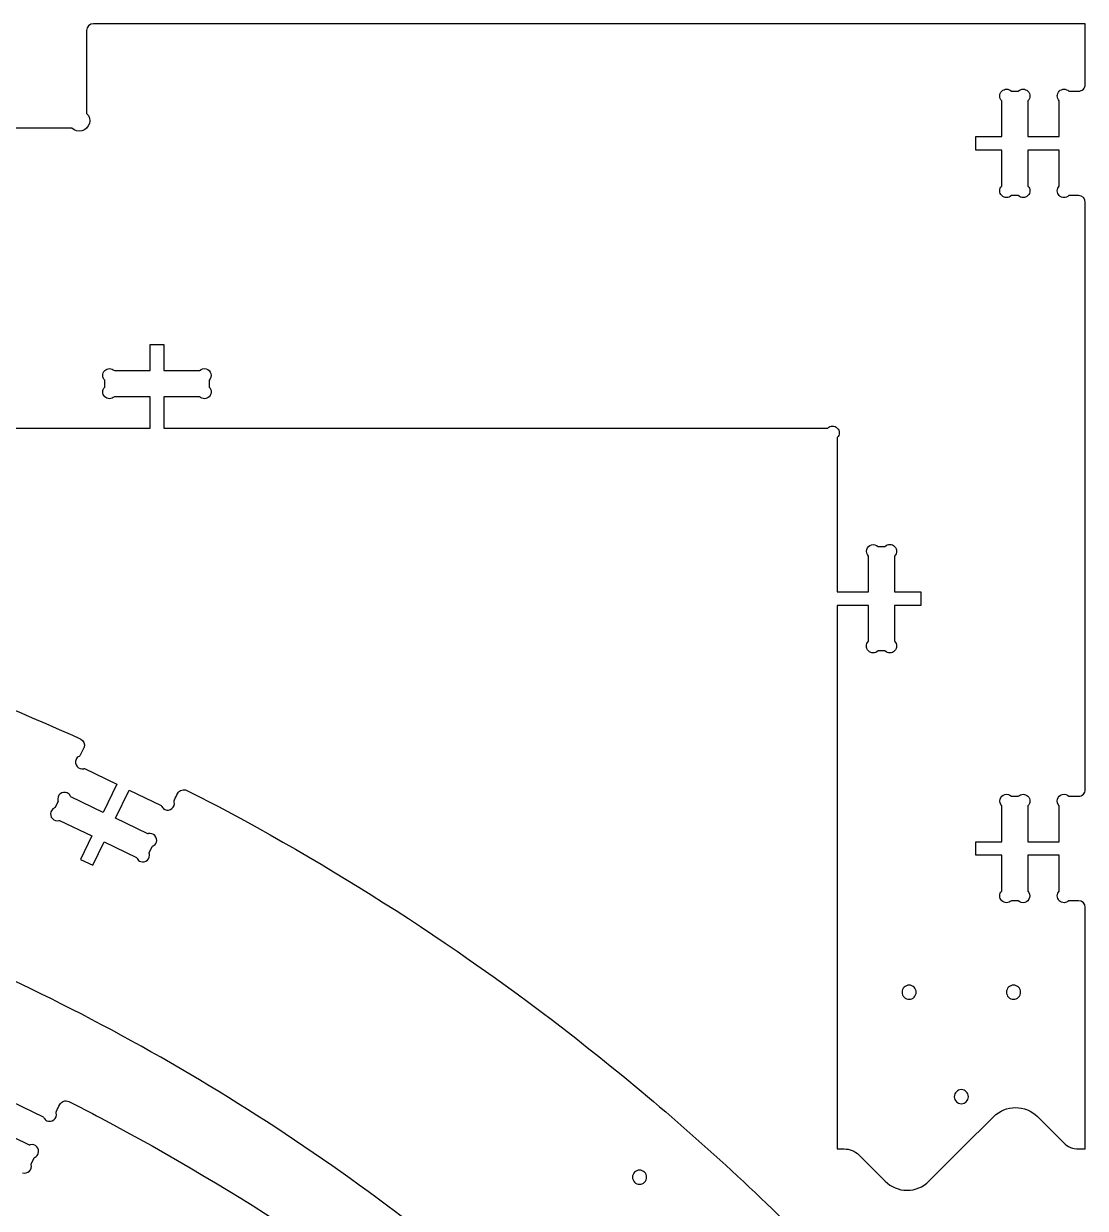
# Model space of a CAD drawing. Extents: x 1.2 to 94.8, y 1.3 to 46.7.
# Drawn here: x 74.45 to 94.78, y 24 to 46.68 of the extents above; entities that cross this region are included whole.
import ezdxf

# ---------------------------------------------------------------- set-up
doc = ezdxf.new("R2010")
doc.units = 0
doc.layers.add('THRUCUT_HOLES', color=150, linetype='CONTINUOUS')
doc.layers.add('THRUCUT_LARGE_PARTS', color=18, linetype='CONTINUOUS')

msp = doc.modelspace()

# ---------------------------------------------------------------- linework, layer by layer
at = {"layer": 'THRUCUT_HOLES'}
for points in [[(91.404, 28.002, 0.414214), (91.539, 28.137, 0.414214), (91.404, 28.272, 0.414214), (91.269, 28.137, 0.414214)], [(93.404, 28.002, 0.414214), (93.539, 28.137, 0.414214), (93.404, 28.272, 0.414214), (93.269, 28.137, 0.414214)], [(92.404, 26.002, 0.414214), (92.539, 26.137, 0.414214), (92.404, 26.272, 0.414214), (92.269, 26.137, 0.414214)], [(86.337, 24.5, 0.414214), (86.337, 24.691, 0.414214), (86.146, 24.691, 0.414214), (86.146, 24.5, 0.414214)]]:
    msp.add_lwpolyline(points, format="xyb", close=True, dxfattribs=at)
at = {"layer": 'THRUCUT_LARGE_PARTS'}
for points in [[(73.399, 38.94), (76.869, 38.94), (76.868, 39.54), (76.182, 39.54, -1), (75.998, 39.724), (75.998, 39.856, -1), (76.182, 40.04), (76.868, 40.04), (76.868, 40.54), (77.128, 40.54), (77.128, 40.04), (77.815, 40.04, -1), (77.998, 39.856), (77.998, 39.724, -1), (77.815, 39.54), (77.128, 39.54), (77.128, 38.94), (89.845, 38.94, -1), (90.029, 38.756), (90.029, 35.803), (90.626, 35.803), (90.626, 36.489, -1), (90.809, 36.673), (90.942, 36.673, -1), (91.126, 36.489), (91.126, 35.803), (91.626, 35.803), (91.626, 35.543), (91.126, 35.543), (91.126, 34.857, -1), (90.942, 34.673), (90.809, 34.673, -1), (90.626, 34.857), (90.626, 35.543), (90.029, 35.543), (90.029, 25.137), (90.162, 25.137, -0.198856), (90.442, 25.022), (90.945, 24.519, 0.414214), (91.784, 24.518), (92.404, 25.137), (93.024, 25.756, -0.414214), (93.863, 25.756), (94.366, 25.252, 0.198856), (94.646, 25.137), (94.779, 25.137), (94.779, 29.76, 0.414211), (94.649, 29.89), (94.463, 29.89, -1), (94.279, 30.074), (94.279, 30.76), (93.679, 30.76), (93.679, 30.074, -1), (93.495, 29.89), (93.363, 29.89, -1), (93.179, 30.074), (93.179, 30.76), (92.679, 30.76), (92.679, 31.02), (93.179, 31.02), (93.179, 31.706, -1), (93.363, 31.89), (93.495, 31.89, -1), (93.679, 31.706), (93.679, 31.02), (94.279, 31.02), (94.279, 31.706, -1), (94.463, 31.89), (94.649, 31.89, 0.414214), (94.779, 32.02), (94.779, 43.26, 0.414211), (94.649, 43.39), (94.463, 43.39, -1), (94.279, 43.574), (94.279, 44.26), (93.679, 44.26), (93.679, 43.574, -1), (93.495, 43.39), (93.363, 43.39, -1), (93.179, 43.574), (93.179, 44.26), (92.679, 44.26), (92.679, 44.52), (93.179, 44.52), (93.179, 45.206, -1), (93.363, 45.39), (93.495, 45.39, -1), (93.679, 45.206), (93.679, 44.52), (94.279, 44.52), (94.279, 45.206, -1), (94.463, 45.39), (94.649, 45.39, 0.414214), (94.779, 45.52), (94.779, 46.682), (75.782, 46.682, 0.41421), (75.652, 46.552), (75.652, 44.965, -1), (75.369, 44.682), (74.504, 44.682), (73.634, 44.682, -1)], [(66.897, 35.918, -0.047966), (75.382, 33.057, -0.012177), (75.54, 32.981, -0.365756), (75.603, 32.832, -0.01864), (75.601, 32.826, -0.00909), (75.596, 32.814), (75.524, 32.664, -0.08601), (75.507, 32.653, 0.186349), (75.449, 32.595, 0.284949), (75.467, 32.459, 0.285005), (75.597, 32.415, 0.066648), (75.603, 32.418, -0.145329), (75.61, 32.419), (76.228, 32.121), (75.968, 31.581), (75.35, 31.878, -0.08601), (75.338, 31.896, 0.186349), (75.281, 31.954, 0.284949), (75.145, 31.936, 0.285005), (75.101, 31.806, 0.066648), (75.103, 31.799, -0.145329), (75.104, 31.793), (75.047, 31.673, -0.079593), (75.028, 31.66, 0.210465), (74.966, 31.59, 0.269976), (74.995, 31.462, 0.269963), (75.12, 31.424, 0.065724), (75.127, 31.427, -0.145463), (75.133, 31.428), (75.751, 31.13), (75.534, 30.68), (75.768, 30.567), (75.985, 31.017), (76.604, 30.72, -0.079594), (76.617, 30.7, 0.210466), (76.687, 30.639, 0.269976), (76.815, 30.668, 0.269963), (76.853, 30.793, 0.065724), (76.85, 30.799, -0.145464), (76.849, 30.806), (76.906, 30.925, -0.079592), (76.926, 30.938, 0.210465), (76.987, 31.008, 0.269976), (76.958, 31.136, 0.269963), (76.833, 31.174, 0.065723), (76.827, 31.171, -0.145462), (76.821, 31.17), (76.202, 31.468), (76.463, 32.008), (77.081, 31.711, -0.08601), (77.092, 31.694, 0.186349), (77.15, 31.635, 0.284949), (77.286, 31.654, 0.285005), (77.33, 31.783, -0.171776), (77.334, 31.819, -0.008293), (77.398, 31.946, -0.406473), (77.571, 32.002, -0.007248), (78.176, 31.692, -0.048438), (85.681, 26.73, -0.025457), (89.335, 23.447, -0.018794)], [(84.069, 21.885, 0.082577), (72.428, 29.172, 0.082577)], [(74.202, 26.05), (74.82, 25.753, -0.08601), (74.831, 25.735, 0.186349), (74.889, 25.677, 0.284949), (75.025, 25.695, 0.285005), (75.069, 25.825, -0.171776), (75.073, 25.861, -0.008293), (75.137, 25.988, -0.406473), (75.31, 26.044, -0.007248), (75.915, 25.734, -0.048438), (83.42, 20.772, -0.025457)], [(74.426, 24.681, 0.269976), (74.554, 24.71, 0.269963), (74.592, 24.835, 0.065724), (74.589, 24.841, -0.145464), (74.588, 24.847), (74.645, 24.967, -0.079592), (74.665, 24.98, 0.210465), (74.726, 25.05, 0.269976), (74.698, 25.178, 0.269963), (74.572, 25.216, 0.065723), (74.566, 25.213, -0.145462), (74.56, 25.212), (73.941, 25.51)]]:
    msp.add_lwpolyline(points, format="xyb", dxfattribs=at)

doc.saveas('drawing.dxf')
